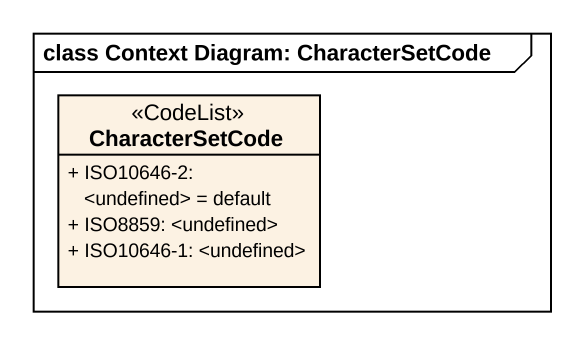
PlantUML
@startuml
mainframe class Context Diagram: CharacterSetCode
hide circle
hide empty members
skinparam classAttributeIconSize 0
class CharacterSetCode <<CodeList>> {
  + ISO10646-2: <undefined> = default
  + ISO8859: <undefined>
  + ISO10646-1: <undefined>
}
@enduml
